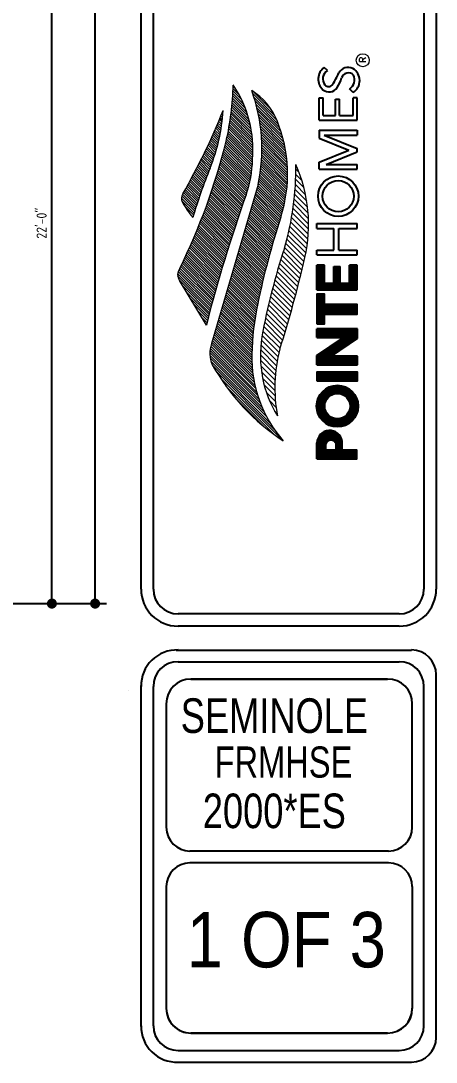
# Model space of a CAD drawing. Header units: feet. Extents: x 57903 to 63568, y -124112 to -112262.
# Drawn here: x 58828.1 to 58972.5, y -113308 to -112946.6 of the extents above; entities that cross this region are included whole.
import ezdxf
from ezdxf.enums import TextEntityAlignment as Align

# ---------------------------------------------------------------- set-up
doc = ezdxf.new("R2010")
doc.units = ezdxf.units.FT
doc.header["$LTSCALE"] = 30
doc.header["$MEASUREMENT"] = 0
doc.linetypes.add('Solid', pattern=[0])
doc.linetypes.add('WIRE3', pattern=[0.59, 0.35, -0.12, 0, -0.12])
for name, color, linetype in [('BORDER', 5, 'Continuous'), ('DIM', 4, 'Continuous'), ('ELECTRICAL WIRING', 137, 'WIRE3')]:
    doc.layers.add(name, color=color, linetype=linetype)
for name, color, linetype, lineweight in [('DIMS', 137, 'Continuous', 15), ('L1', 251, 'Continuous', 13), ('logo', 7, 'Continuous', 20)]:
    doc.layers.add(name, color=color, linetype=linetype, lineweight=lineweight)
doc.styles.add('ARCH', font='ARCHITXT.SHX')
doc.styles.add('L80', font='simplex', dxfattribs={"height": 4})
doc.styles.add('SWIS72', font='swissel.ttf', dxfattribs={"height": 4.5})
doc.dimstyles.new('ARCHITECTURAL', dxfattribs={"dimtxt": 3.5, "dimasz": 3.5, "dimexe": 4, "dimexo": 2, "dimgap": 1.5, "dimtad": 1, "dimdec": 1, "dimzin": 3, "dimdsep": 46, "dimlunit": 4, "dimtxsty": 'ARCH', "dimblk": 'DOT', "dimcen": 0.0625, "dimadec": 0, "dimazin": 0, "dimtfac": 1, "dimtdec": 1, "dimtix": 1, "dimtofl": 0, "dimtmove": 1, "dimatfit": 2, "dimldrblk": 'DOTSMALL', "dimfxl": 1, "dimtolj": 1, "dimtzin": 0, "dimarcsym": 0})

# ---------------------------------------------------------------- blocks, each defined once
blk = doc.blocks.new('_Dot')
at = {"layer": 'DIMS', "color": 0, "lineweight": -2}
blk.add_line((-0.5, 0), (-1, 0), dxfattribs=at)
at = {"layer": 'DIMS', "color": 0, "const_width": 0.5}
blk.add_lwpolyline([(-0.25, 0, 1), (0.25, 0, 1)], format="xyb", close=True, dxfattribs=at)
blk = doc.blocks.new('*D540')
at = {"layer": 'Defpoints', "color": 0, "linetype": 'Solid', "transparency": 16777216}
for p in [(58783.91, -112884.87), (58838.91, -112884.87), (58787.91, -113148.87)]:
    blk.add_point(p, dxfattribs=at)
at = {"layer": 'DIMS', "color": 0, "linetype": 'Solid', "lineweight": -2, "transparency": 16777216}
for p, q in [((58785.91, -112884.87), (58842.91, -112884.87)), ((58838.91, -113145.37), (58838.91, -112888.37)), ((58789.91, -113148.87), (58842.91, -113148.87))]:
    blk.add_line(p, q, dxfattribs=at)
at = {"layer": 'DIMS', "color": 0, "linetype": 'Solid', "lineweight": -2, "transparency": 16777216, "xscale": 3.5, "yscale": 3.5, "zscale": 3.5}
for p, rotation in [((58838.91, -112884.87), 90), ((58838.91, -113148.87), 270)]:
    blk.add_blockref('_Dot', p, dxfattribs=dict(at, rotation=rotation))
at = {"layer": 'DIMS', "color": 0, "linetype": 'Solid', "transparency": 16777216, "insert": (58835.33, -113016.87), "char_height": 3.5, "attachment_point": 5, "rotation": 90, "style": 'ARCH'}
blk.add_mtext('\\A1;22\'-0"', dxfattribs=at)
blk = doc.blocks.new('_DotSmall')
at = {"layer": 'DIMS', "color": 0, "const_width": 0.5}
blk.add_lwpolyline([(-0.0625, 0, 1), (0.0625, 0, 1)], format="xyb", close=True, dxfattribs=at)
blk = doc.blocks.new('*D545')
at = {"layer": 'Defpoints', "color": 0, "linetype": 'Solid', "transparency": 16777216}
for p in [(58787.91, -112396.87), (58853.91, -112396.87), (58787.91, -113148.87)]:
    blk.add_point(p, dxfattribs=at)
at = {"layer": 'DIMS', "color": 0, "linetype": 'Solid', "lineweight": -2, "transparency": 16777216}
for p, q in [((58789.91, -112396.87), (58857.91, -112396.87)), ((58853.91, -113145.37), (58853.91, -112400.37)), ((58789.91, -113148.87), (58857.91, -113148.87))]:
    blk.add_line(p, q, dxfattribs=at)
at = {"layer": 'DIMS', "color": 0, "linetype": 'Solid', "lineweight": -2, "transparency": 16777216, "xscale": 3.5, "yscale": 3.5, "zscale": 3.5}
for p, rotation in [((58853.91, -112396.87), 90), ((58853.91, -113148.87), 270)]:
    blk.add_blockref('_Dot', p, dxfattribs=dict(at, rotation=rotation))
at = {"layer": 'DIMS', "color": 0, "linetype": 'Solid', "transparency": 16777216, "insert": (58850.33, -112772.87), "char_height": 3.5, "attachment_point": 5, "rotation": 90, "style": 'ARCH'}
blk.add_mtext('\\A1;62\'-8"', dxfattribs=at)

msp = doc.modelspace()

# ---------------------------------------------------------------- hatches: boundary and pattern name
at = {"layer": 'logo', "linetype": 'Continuous'}
h = msp.add_hatch(dxfattribs=at)
h.set_pattern_fill('ANSI31', color=1, scale=4.8585, angle=270, style=0)
h.set_pattern_definition([(315, (58035.0306, -113347.8758), (0.42943482, 0.42943482), [])])
h.paths.add_polyline_path([(58884.36, -113006.74, 0.224336), (58884.18, -113009.46, 0.060084), (58887.86, -113014.86, -0.023094), (58893.9, -112997.73, 0.083261), (58898.4, -112977.79, -0.034658)], flags=17)
h.paths.add_polyline_path([(58899.49, -112988.36, -0.053008), (58883.33, -113032.64, 0.356075), (58883.3, -113036.79), (58892.58, -113052.2, -0.023547), (58906.41, -113007.03, 0.079421), (58908.63, -112994.79, 0.170153), (58901.93, -112968.91, -0.049101)])
h.paths.add_polyline_path([(58910.56, -113003.48), (58894.39, -113058.65, 0.200045), (58894.63, -113065.96, 0.119213), (58919.32, -113092.4, -0.189241), (58908.38, -113062.3, -0.045795), (58910.44, -113044.74, -0.026285), (58918.44, -113014.81, 0.177839), (58917.15, -112981.24, 0.157521), (58908.34, -112970.84, -0.14198)])
h = msp.add_hatch(dxfattribs=at)
h.set_pattern_fill('ANSI31', color=1, scale=10.332487, angle=270, style=0)
h.set_pattern_definition([(315, (58035.0306, -113347.8758), (0.9132715, 0.9132715), [])])
h.paths.add_polyline_path([(58919.71, -113025.57, 0.035084), (58911.88, -113056.33, 0.179385), (58917.27, -113083.73, -0.108158), (58918.12, -113060.59, 0.020539), (58926.81, -113028.8, 0.162308), (58923.71, -112996.5, -0.074515)])
h = msp.add_hatch(dxfattribs=at)
h.set_pattern_fill('ANSI31', color=1, scale=2.583122, angle=180, style=0)
h.set_pattern_definition([(225, (58031.82122, -113347.87583), (0.22831787, -0.22831787), [])])
h.paths.add_polyline_path([(58931.03, -113093.31), (58931.03, -113098.65), (58944.83, -113098.65), (58944.83, -113095.6), (58939.77, -113095.6), (58939.77, -113092.47, 0.937955)])
h.paths.add_polyline_path([(58934.06, -113095.6), (58934.06, -113093.42, -0.686175), (58937.68, -113093.42), (58937.68, -113095.6)], flags=16)
h.paths.add_polyline_path([(58938.13, -113087.58, 1), (58938.13, -113073.12, 1)])
h.paths.add_polyline_path([(58938.13, -113075.92, -1), (58938.13, -113084.78, -1)], flags=16)
h.paths.add_polyline_path([(58931.03, -113068.59), (58931.03, -113071.61), (58945.06, -113071.61), (58945.06, -113068.59)])
h.paths.add_polyline_path([(58931.03, -113053.53), (58931.03, -113056.55), (58940.25, -113056.55), (58931.03, -113062.75), (58931.03, -113066.02), (58945.11, -113066.02), (58945.11, -113062.96), (58936.08, -113062.96), (58945.11, -113056.88), (58945.11, -113053.53)])
h.paths.add_polyline_path([(58933.65, -113045.12), (58933.65, -113041.47), (58931.03, -113041.47), (58931.03, -113051.73), (58933.65, -113051.73), (58933.65, -113048.46), (58944.96, -113048.46), (58944.96, -113045.12)])
h.paths.add_polyline_path([(58942.34, -113031.44), (58942.34, -113037.7), (58939.09, -113037.7), (58939.09, -113031.87), (58936.93, -113031.87), (58936.93, -113037.7), (58933.65, -113037.7), (58933.65, -113031.44), (58931.03, -113031.44), (58931.03, -113039.99), (58944.96, -113039.99), (58944.96, -113031.44)])

# ---------------------------------------------------------------- linework, layer by layer
at = {"color": 2}
for p, q in [((58874.18, -113143.86, -0.03), (58874.18, -112678.88, -0.03)), ((58968.18, -112678.88, -0.03), (58968.18, -113143.86, -0.03)), ((58959.63, -113152.42, -0.03), (58882.73, -113152.42, -0.03)), ((58882.73, -113169.04, -0.03), (58959.63, -113169.04, -0.03)), ((58874.18, -113295.36, -0.03), (58874.18, -113177.59, -0.03)), ((58968.18, -113295.36, -0.03), (58968.18, -113177.59, -0.03)), ((58882.73, -113303.92, -0.03), (58959.63, -113303.92, -0.03))]:
    msp.add_line(p, q, dxfattribs=at)
at = {"color": 1}
for p, q in [((58955.59, -113175.05, -0.03), (58887.22, -113175.05, -0.03)), ((58887.22, -113175.05, -0.03), (58955.59, -113175.05, -0.03)), ((58878.66, -113183.6, -0.03), (58878.66, -113226.5, -0.03)), ((58964.14, -113226.5, -0.03), (58964.14, -113183.6, -0.03)), ((58955.92, -113234.72, -0.03), (58886.88, -113234.72, -0.03)), ((58955.92, -113238.84, -0.03), (58886.88, -113238.84, -0.03)), ((58878.66, -113247.06, -0.03), (58878.66, -113289.35, -0.03)), ((58964.14, -113247.04, -0.03), (58964.14, -113289.35, -0.03)), ((58964.14, -113279.96, -0.03), (58964.14, -113289.27, -0.03)), ((58887.22, -113297.91, -0.03), (58955.59, -113297.91, -0.03)), ((58955.51, -113297.91, -0.03), (58887.22, -113297.91, -0.03))]:
    msp.add_line(p, q, dxfattribs=at)
at = {"color": 2}
for centre, start, end in [((58882.73, -113143.86, -0.03), 180, 270), ((58959.63, -113143.86, -0.03), 270, 0), ((58882.73, -113177.59, -0.03), 90, 180), ((58959.63, -113177.59, -0.03), 0, 90), ((58882.73, -113295.36, -0.03), 180, 270), ((58959.63, -113295.36, -0.03), 270, 0)]:
    msp.add_arc(centre, 8.56, start, end, dxfattribs=at)
at = {"color": 1}
for centre, radius, start, end in [((58887.22, -113183.6, -0.03), 8.56, 90, 180), ((58887.22, -113183.6, -0.03), 8.56, 90, 180), ((58887.22, -113183.6, -0.03), 8.56, 90, 180), ((58955.59, -113183.6, -0.03), 8.56, 0, 90), ((58955.59, -113183.6, -0.03), 8.56, 0, 90), ((58886.88, -113226.5, -0.03), 8.22, 180, 270), ((58955.92, -113226.5, -0.03), 8.22, 270, 0), ((58886.88, -113247.06, -0.03), 8.22, 90, 180), ((58886.88, -113247.06, -0.03), 8.22, 90.0004, 179.9991), ((58955.92, -113247.06, -0.03), 8.22, 0, 90), ((58887.22, -113289.35, -0.03), 8.56, 180, 270), ((58887.22, -113289.35, -0.03), 8.56, 180, 270.0007), ((58955.51, -113289.27, -0.03), 8.64, 270, 0), ((58955.59, -113289.35, -0.03), 8.56, 270, 0)]:
    msp.add_arc(centre, radius, start, end, dxfattribs=at)
at = {"layer": 'BORDER'}
for p, q in [((58869.9, -113143.86, -0.03), (58869.9, -112678.88, -0.03)), ((58972.46, -112678.88, -0.03), (58972.46, -113143.86, -0.03)), ((58959.63, -113156.7, -0.03), (58882.73, -113156.7, -0.03)), ((58882.04, -113164.97, -0.03), (58963.9, -113164.97, -0.03)), ((58972.46, -113299.43, -0.03), (58972.46, -113173.52, -0.03)), ((58869.9, -113295.65, -0.03), (58869.9, -113177.3, -0.03)), ((58972.46, -113299.43, -0.03), (58972.46, -113184.71, -0.03)), ((58882.04, -113307.99, -0.03), (58963.9, -113307.99, -0.03))]:
    msp.add_line(p, q, dxfattribs=at)
for centre, radius, start, end in [((58882.73, -113143.86, -0.03), 12.84, 180, 270), ((58959.63, -113143.86, -0.03), 12.84, 270, 0), ((58882.38, -113177.45, -0.03), 12.49, 88.3957, 180.6644), ((58963.9, -113173.52, -0.03), 8.56, 0, 90), ((58882.38, -113295.51, -0.03), 12.49, 179.3356, 271.6043), ((58963.9, -113299.43, -0.03), 8.56, 270, 0)]:
    msp.add_arc(centre, radius, start, end, dxfattribs=at)
at = {"layer": 'ELECTRICAL WIRING', "color": 0, "linetype": 'Continuous'}
for p, q in [((58934.69, -112963.91, -0.03), (58933.5, -112962.85, -0.03)), ((58943.58, -112971.5, -0.03), (58942.38, -112970.24, -0.03)), ((58931.78, -112981.14, -0.03), (58931.78, -112973.33, -0.03)), ((58931.78, -112973.33, -0.03), (58933.17, -112973.33, -0.03)), ((58933.17, -112979.47, -0.03), (58933.17, -112973.33, -0.03)), ((58937.52, -112979.47, -0.03), (58937.52, -112973.78, -0.03)), ((58937.52, -112973.78, -0.03), (58938.91, -112973.78, -0.03)), ((58938.91, -112979.47, -0.03), (58938.91, -112973.78, -0.03)), ((58943.57, -112979.47, -0.03), (58943.57, -112973.33, -0.03)), ((58944.96, -112973.33, -0.03), (58943.57, -112973.33, -0.03)), ((58944.96, -112981.14, -0.03), (58944.96, -112973.33, -0.03)), ((58931.78, -112981.14, -0.03), (58944.96, -112981.14, -0.03)), ((58933.17, -112979.47, -0.03), (58937.52, -112979.47, -0.03)), ((58938.91, -112979.47, -0.03), (58943.57, -112979.47, -0.03)), ((58944.96, -112981.14, -0.03), (58944.96, -112979.47, -0.03)), ((58931.78, -112984.6, -0.03), (58944.96, -112984.6, -0.03)), ((58931.78, -112984.6, -0.03), (58931.78, -112987.34, -0.03)), ((58944.96, -112984.6, -0.03), (58944.96, -112986.27, -0.03)), ((58931.78, -112987.34, -0.03), (58942.08, -112991.5, -0.03)), ((58933.53, -112986.27, -0.03), (58944.96, -112990.89, -0.03)), ((58933.53, -112986.27, -0.03), (58944.96, -112986.27, -0.03)), ((58931.78, -112995.67, -0.03), (58942.08, -112991.5, -0.03)), ((58934.22, -112996.46, -0.03), (58944.96, -112992.11, -0.03)), ((58944.96, -112992.11, -0.03), (58944.96, -112990.89, -0.03)), ((58931.78, -112998.13, -0.03), (58931.78, -112995.67, -0.03)), ((58934.22, -112996.46, -0.03), (58944.96, -112996.46, -0.03)), ((58944.96, -112998.13, -0.03), (58944.96, -112996.46, -0.03)), ((58931.78, -112998.13, -0.03), (58944.96, -112998.13, -0.03)), ((58931.03, -113018.66, -0.03), (58931.03, -113016.99, -0.03)), ((58931.03, -113016.99, -0.03), (58944.96, -113016.99, -0.03)), ((58944.96, -113018.66, -0.03), (58944.96, -113016.99, -0.03)), ((58931.03, -113018.66, -0.03), (58936.93, -113018.66, -0.03)), ((58936.93, -113026.17, -0.03), (58936.93, -113018.66, -0.03)), ((58938.62, -113018.66, -0.03), (58944.96, -113018.66, -0.03)), ((58938.62, -113026.17, -0.03), (58938.62, -113018.66, -0.03)), ((58931.03, -113027.84, -0.03), (58931.03, -113026.17, -0.03)), ((58931.03, -113026.17, -0.03), (58936.93, -113026.17, -0.03)), ((58931.03, -113027.84, -0.03), (58944.96, -113027.84, -0.03)), ((58938.62, -113026.17, -0.03), (58944.96, -113026.17, -0.03)), ((58944.96, -113027.84, -0.03), (58944.96, -113026.17, -0.03)), ((58931.03, -113039.99, -0.03), (58931.03, -113031.44, -0.03)), ((58933.65, -113031.44, -0.03), (58931.03, -113031.44, -0.03)), ((58933.65, -113037.7, -0.03), (58933.65, -113031.44, -0.03)), ((58936.93, -113031.87, -0.03), (58939.09, -113031.87, -0.03)), ((58936.93, -113037.7, -0.03), (58936.93, -113031.87, -0.03)), ((58939.09, -113037.7, -0.03), (58939.09, -113031.87, -0.03)), ((58944.96, -113031.44, -0.03), (58942.34, -113031.44, -0.03)), ((58942.34, -113037.7, -0.03), (58942.34, -113031.44, -0.03)), ((58944.96, -113039.99, -0.03), (58944.96, -113031.44, -0.03)), ((58933.65, -113037.7, -0.03), (58936.93, -113037.7, -0.03)), ((58939.09, -113037.7, -0.03), (58942.34, -113037.7, -0.03)), ((58931.03, -113039.99, -0.03), (58944.96, -113039.99, -0.03)), ((58945.11, -113053.53, -0.03), (58931.03, -113053.53, -0.03)), ((58931.03, -113056.55, -0.03), (58931.03, -113053.53, -0.03)), ((58945.11, -113056.88, -0.03), (58945.11, -113053.53, -0.03)), ((58931.03, -113056.55, -0.03), (58940.25, -113056.55, -0.03)), ((58931.03, -113062.75, -0.03), (58940.25, -113056.55, -0.03)), ((58936.08, -113062.96, -0.03), (58945.11, -113056.88, -0.03)), ((58931.03, -113066.02, -0.03), (58931.03, -113062.75, -0.03)), ((58945.11, -113062.96, -0.03), (58936.08, -113062.96, -0.03)), ((58945.11, -113066.02, -0.03), (58945.11, -113062.96, -0.03)), ((58931.03, -113066.02, -0.03), (58945.11, -113066.02, -0.03)), ((58934.06, -113095.6, -0.03), (58934.06, -113093.42, -0.03)), ((58937.68, -113095.6, -0.03), (58937.68, -113093.42, -0.03)), ((58937.68, -113095.6, -0.03), (58934.06, -113095.6, -0.03))]:
    msp.add_line(p, q, dxfattribs=at)
at = {"layer": 'ELECTRICAL WIRING', "color": 0, "linetype": 'Continuous', "elevation": -0.03}
for points in [[(58931.03, -113051.73), (58933.65, -113051.73), (58933.65, -113048.46), (58944.96, -113048.46), (58944.96, -113045.12), (58933.65, -113045.12), (58933.65, -113041.47), (58931.03, -113041.47), (58931.03, -113051.73)], [(58931.03, -113071.61), (58945.06, -113071.61), (58945.06, -113068.59), (58931.03, -113068.59), (58931.03, -113071.61)]]:
    msp.add_lwpolyline(points, close=True, dxfattribs=at)
for points in [[(58931.03, -113098.65), (58944.83, -113098.65), (58944.83, -113095.6), (58939.77, -113095.6), (58939.77, -113092.47)], [(58931.03, -113098.65), (58931.03, -113093.03)]]:
    msp.add_lwpolyline(points, dxfattribs=at)
at = {"layer": 'ELECTRICAL WIRING', "color": 0, "linetype": 'Continuous'}
for centre, radius in [((58938.41, -113007.5, -0.03), 7.02), ((58938.41, -113007.5, -0.03), 5.44), ((58938.13, -113080.35, -0.03), 7.23), ((58938.13, -113080.35, -0.03), 4.43)]:
    msp.add_circle(centre, radius, dxfattribs=at)
for centre, radius, start, end in [((58936.34, -112966.84, -0.03), 4.9, 125.4672, 228.8478), ((58936.46, -112966.81, -0.03), 3.4, 121.5016, 218.0754), ((58941.85, -112966.41, -0.03), 3.64, 62.7913, 152.2382), ((58940.99, -112967.36, -0.03), 4.88, 301.9854, 58.8613), ((58906.33, -112950.15, -0.03), 35.43, 328.3994, 335.7281), ((58925.33, -112961.82, -0.03), 15.01, 327.8507, 342.0204), ((58941.92, -112967.1, -0.03), 2.4, 42.4123, 164.5072), ((58940.34, -112967.11, -0.03), 3.74, 303.2026, 25.9314), ((58935.27, -112968.07, -0.03), 3.27, 228.8478, 327.8507), ((58935.08, -112967.74, -0.03), 1.74, 222.103, 325.6883), ((58935.43, -113093.17, -0.03), 4.4, 9.1539, 178.181), ((58935.87, -113094.12, -0.03), 1.94, 21.0861, 158.9139)]:
    msp.add_arc(centre, radius, start, end, dxfattribs=at)
at = {"layer": 'L1'}
msp.add_line((58865.37, -113179.08), (58865.37, -113179.08), dxfattribs=at)
msp.add_line((58865.37, -113179.08), (58865.37, -113179.08), dxfattribs=at)
at = {"layer": 'logo', "color": 1, "linetype": 'Continuous'}
for p, q in [((58910.56, -113003.48, -0.03), (58894.39, -113058.65, -0.03)), ((58892.58, -113052.2, -0.03), (58883.3, -113036.79, -0.03))]:
    msp.add_line(p, q, dxfattribs=at)
msp.add_circle((58946.94, -112960.32, -0.03), 2.27, dxfattribs=at)
for centre, radius, start, end in [((58801.94, -112966.24, -0.03), 100.02, 347.223, 358.4671), ((58868.37, -112991.41, -0.03), 40.41, 355.2127, 33.839), ((58853.13, -112990.99, -0.03), 58.77, 347.7291, 20.0524), ((58896.64, -112989.68, -0.03), 22.17, 22.369, 58.176), ((58682.84, -112891.13, -0.03), 232.33, 330.1787, 338.0965), ((58836.7, -112974.33, -0.03), 61.79, 337.7523, 356.7904), ((58872.1, -112999.78, -0.03), 48.72, 342.0329, 22.369), ((58683.13, -112934.51, -0.03), 222.95, 333.888, 346.025), ((58869.21, -112993.95, -0.03), 39.43, 340.6212, 358.785), ((58824.74, -112997.7, -0.03), 98.97, 343.6466, 0.6927), ((58876.82, -113017.31, -0.03), 51.29, 347.0521, 23.9287), ((59076.19, -113071.64, -0.03), 196.71, 157.9297, 163.2214), ((58887.15, -113008.29, -0.03), 3.19, 149.3606, 201.5512), ((59378.76, -113176.37, -0.03), 501.79, 160.2778, 165.6733), ((58908.41, -112996.93, -0.03), 27.28, 207.3364, 221.0901), ((59198.97, -113105.78, -0.03), 294.91, 162.0329, 168.0555), ((59134.71, -113096.71, -0.03), 226.47, 161.6913, 169.7287), ((58535.74, -112938.89, -0.03), 401.27, 342.3455, 347.0521), ((58885.86, -113034.73, -0.03), 3.28, 140.3904, 218.7885), ((59005.04, -113064.75, -0.03), 96.7, 168.0555, 178.5438), ((58951.53, -113062.76, -0.03), 40.17, 170.7867, 211.4662), ((58903.28, -113062.01, -0.03), 9.51, 159.2972, 204.5468), ((58970.55, -113074.1, -0.03), 54.15, 165.5478, 190.2398), ((58952.2, -113063.41, -0.03), 43.83, 178.5438, 221.4078), ((58961.64, -113028.14, -0.03), 76.94, 209.4424, 236.6356)]:
    msp.add_arc(centre, radius, start, end, dxfattribs=at)

# ---------------------------------------------------------------- texts
at = {"layer": 'DIM', "style": 'L80'}
msp.add_text('R', height=2.23, rotation=90, dxfattribs=at).set_placement((58948, -112961.08, -0.03))
at = {"layer": 'DIM', "style": 'SWIS72', "width": 0.751582}
for s, p in [('SEMINOLE', (58883.67, -113193.74, -0.03)), ('2000*ES', (58891.34, -113226.79, -0.03))]:
    msp.add_text(s, height=12, dxfattribs=at).set_placement(p)
msp.add_text('FRMHSE', height=10.8, dxfattribs=at).set_placement((58919.37, -113209.25, 0), align=Align.CENTER)
msp.add_text('1 OF 3', height=19.257, dxfattribs=at).set_placement((58885.74, -113275.11, -0.03), (58954.98, -113275.11, -0.03), align=Align.FIT)

# ---------------------------------------------------------------- dimensions: what is measured, and where the dimension line sits
at = {"layer": 'DIMS', "linetype": 'Solid'}
for base, p2, picture, middle in [((58853.91, -112396.87), (58787.91, -112396.87), '*D545', (58850.33, -112772.87)), ((58838.91, -112884.87), (58783.91, -112884.87), '*D540', (58835.33, -113016.87))]:
    dim = msp.add_linear_dim(base=base, p1=(58787.91, -113148.87), p2=p2, angle=90, dimstyle='ARCHITECTURAL', dxfattribs=at)
    dim.commit()
    dim.dimension.update_dxf_attribs({"geometry": picture, "text_midpoint": middle})

doc.saveas('drawing.dxf')
